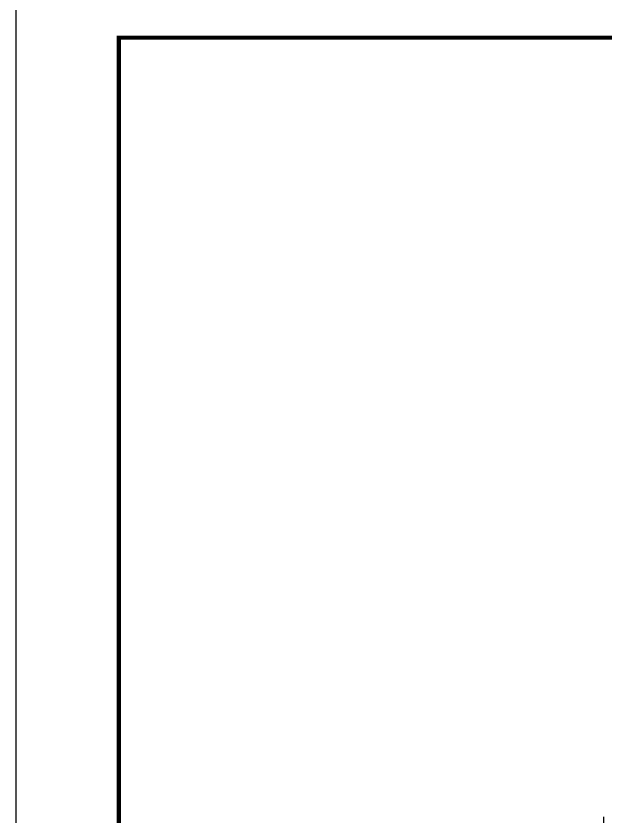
# Model space of a CAD drawing. Extents: x 3002737 to 4077523, y -995787 to -7267.
# Drawn here: x 3032735 to 3047087, y -955356 to -935862 of the extents above; entities that cross this region are included whole.
import ezdxf

# ---------------------------------------------------------------- set-up
doc = ezdxf.new("R2010")
doc.units = 0
doc.header["$LTSCALE"] = 1000
doc.header["$MEASUREMENT"] = 0
doc.layers.add('!!电气', color=1, linetype='CONTINUOUS')
doc.layers.add('yichutu', color=7, linetype='CONTINUOUS', true_color=0xffffff, plot=False)
doc.layers.add('图框', color=147, linetype='CONTINUOUS', lineweight=20)

# ---------------------------------------------------------------- blocks, each defined once
blk = doc.blocks.new('A$C1C403CBE')
at = {"layer": '!!电气', "color": 1}
blk.add_line((0, -2000), (0, 103), dxfattribs=at)

msp = doc.modelspace()

# ---------------------------------------------------------------- linework, layer by layer
at = {"layer": 'yichutu', "color": 7, "true_color": 0xffffff}
msp.add_lwpolyline([(3032735, -994786.6), (3032735, -935386.6), (3116835, -935386.6), (3116835, -994786.6)], close=True, dxfattribs=at)
at = {"layer": '图框'}
msp.add_lwpolyline([(3032735, -935386.6), (3116835, -935386.6), (3116835, -994786.6), (3032735, -994786.6)], close=True, dxfattribs=at)
msp.add_lwpolyline([(3032735, -935386.6), (3116835, -935386.6), (3116835, -994786.6), (3032735, -994786.6)], close=True, dxfattribs=at)
at = {"layer": '图框', "const_width": 100}
msp.add_lwpolyline([(3115835, -993786.6), (3115835, -936386.6), (3035235, -936386.6), (3035235, -993786.6)], close=True, dxfattribs=at)

# ---------------------------------------------------------------- block references
at = {"layer": '!!电气'}
msp.add_blockref('A$C1C403CBE', (3047037.4, -955455.9), dxfattribs=at)

doc.saveas('drawing.dxf')
